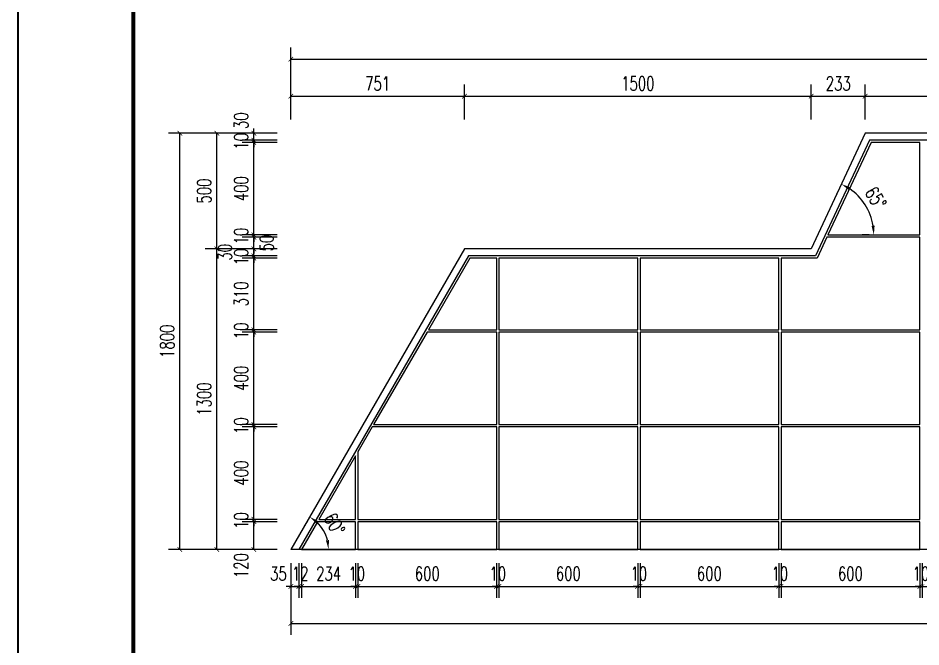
# Model space of a CAD drawing. Header units: millimetres. Extents: x 0 to 16820, y -11520 to 11880.
# Drawn here: x 0 to 3905, y -9062 to -6342 of the extents above; entities that cross this region are included whole.
import ezdxf
from ezdxf.enums import TextEntityAlignment as Align

# ---------------------------------------------------------------- set-up
doc = ezdxf.new("R2010")
doc.units = ezdxf.units.MM
doc.header["$LTSCALE"] = 1000
doc.layers.add('A-ANNO-DIMS', color=3, linetype='Continuous', lineweight=13)
doc.layers.add('A-WALL-HATCH', color=252, linetype='Continuous')
doc.layers.add('图框层', color=7, linetype='Continuous')
doc.styles.add('_TCH_DIM_T3', font='SIMPLEX', dxfattribs={"width": 0.705882, "bigfont": 'GBCBIG'})
doc.styles.add('宋体', font='', dxfattribs={"width": 0.8})
doc.styles.get('宋体').set_extended_font_data('SimSun')
doc.dimstyles.new('_TCH_ARCH&&20', dxfattribs={"dimtxt": 59.5, "dimasz": 20, "dimexe": 50, "dimexo": 60, "dimgap": 25.25, "dimtad": 1, "dimdec": 0, "dimzin": 0, "dimdsep": 46, "dimtxsty": '_TCH_DIM_T3', "dimblk": 'ARCHTICK', "dimcen": 0.09, "dimclrt": 7, "dimazin": 2, "dimtfac": 1, "dimtdec": 0, "dimtix": 1, "dimtmove": 2, "dimatfit": 3, "dimfxl": 20, "dimtolj": 1, "dimtzin": 0, "dimarcsym": 0})
doc.dimstyles.new('_TCH_ARROW&&20', dxfattribs={"dimtxt": 59.5, "dimasz": 40, "dimexe": 50, "dimexo": 60, "dimgap": 25.25, "dimtad": 1, "dimdec": 0, "dimzin": 0, "dimdsep": 46, "dimtxsty": '_TCH_DIM_T3', "dimcen": 0.09, "dimclrt": 7, "dimazin": 2, "dimtfac": 1, "dimtdec": 0, "dimtix": 1, "dimtmove": 2, "dimatfit": 3, "dimfxl": 20, "dimtolj": 1, "dimtzin": 0, "dimarcsym": 0})

# ---------------------------------------------------------------- blocks, each defined once
blk = doc.blocks.new('*U23')
at = {"layer": '图框层', "color": 4, "lineweight": 35}
blk.add_line((0, 0), (0, 420), dxfattribs=at)
at = {"layer": '图框层', "color": 0, "linetype": 'Continuous', "lineweight": 70}
blk.add_line((25, 10), (25, 410), dxfattribs=at)
at = {"layer": '图框层', "style": '宋体', "width": 0.8}
blk.add_attdef('合作设计单位', text='', height=3, dxfattribs=at).set_placement((698, 354), align=Align.MIDDLE_CENTER)
at = {"layer": '图框层', "style": '宋体'}
for tag, p in [('制图人', (695.5, 230.5)), ('设计人', (695.5, 223.5)), ('专业负责人', (695.5, 216.5)), ('设计主持人', (695.5, 209.5)), ('项目经理', (695.5, 202.5)), ('校对', (695.5, 195.5)), ('审核', (695.5, 188.5)), ('审定', (695.5, 181.5)), ('版号1', (671.51, 97.5)), ('版号1日期', (688.51, 97.5)), ('版号1内容', (706.51, 97.5)), ('版号1修改人', (723.51, 97.5)), ('版号2', (671.51, 90.5)), ('版号2日期', (688.51, 90.5)), ('版号2内容', (706.51, 90.5)), ('版号2修改人', (723.51, 90.5)), ('版号3', (671.51, 83.5)), ('版号3日期', (688.51, 83.5)), ('版号3内容', (706.51, 83.5)), ('版号3修改人', (723.51, 83.5)), ('工程名称', (706.5, 73)), ('子项名称', (706.63, 58.97)), ('设计号', (689, 48.5)), ('专业', (724, 48.5)), ('图名', (706.63, 37.9)), ('图号', (706.63, 23.95)), ('阶段', (689, 13.5)), ('日期', (724, 13.5))]:
    blk.add_attdef(tag, text='', height=2.5, dxfattribs=at).set_placement(p, align=Align.MIDDLE_CENTER)
blk = doc.blocks.new('*D77')
at = {"layer": 'A-ANNO-DIMS', "color": 0, "lineweight": -2, "transparency": 16777216}
for p, q in [((1251.6, -8516.1), (1236.6, -8542.1)), ((1323.1, -8640), (1293.1, -8640))]:
    blk.add_line(p, q, dxfattribs=at)
blk.add_arc((1180, -8640), 163.1, 14.0877, 45.9123, dxfattribs=at)
at = {"layer": 'A-ANNO-DIMS', "color": 0, "transparency": 16777216}
for points in [[(1289.5, -8528.2), (1297.5, -8517.5), (1261.6, -8498.8)], [(1344.8, -8599.5), (1331.6, -8601.1), (1343.1, -8640)]]:
    blk.add_solid(points, dxfattribs=at)
at = {"layer": 'Defpoints', "color": 0, "transparency": 16777216}
for p in [(1281.6, -8464.1), (1333.3, -8584.2), (1180, -8640), (1383.1, -8640)]:
    blk.add_point(p, dxfattribs=at)
at = {"layer": 'A-ANNO-DIMS', "color": 7, "transparency": 16777216, "insert": (1368.9, -8531), "char_height": 59.5, "attachment_point": 5, "rotation": 300, "style": '_TCH_DIM_T3'}
blk.add_mtext('\\A1;60°', dxfattribs=at)
blk = doc.blocks.new('*D78')
at = {"layer": 'A-ANNO-DIMS', "color": 0, "lineweight": -2, "transparency": 16777216}
for p, q in [((3552.7, -7078.1), (3540.1, -7105.3)), ((3681.4, -7280), (3651.4, -7280))]:
    blk.add_line(p, q, dxfattribs=at)
blk.add_arc((3458.6, -7280), 242.8, 9.4499, 55.5501, dxfattribs=at)
at = {"layer": 'A-ANNO-DIMS', "color": 0, "transparency": 16777216}
for points in [[(3592.6, -7085.6), (3599.2, -7074), (3561.2, -7060)], [(3704.7, -7239.6), (3691.4, -7240.7), (3701.4, -7280)]]:
    blk.add_solid(points, dxfattribs=at)
at = {"layer": 'Defpoints', "color": 0, "transparency": 16777216}
for p in [(3578.1, -7023.7), (3684.2, -7190.4), (3458.6, -7280), (3741.4, -7280)]:
    blk.add_point(p, dxfattribs=at)
at = {"layer": 'A-ANNO-DIMS', "color": 7, "transparency": 16777216, "insert": (3709.7, -7120), "char_height": 59.5, "attachment_point": 5, "rotation": 302.5, "style": '_TCH_DIM_T3'}
blk.add_mtext('\\A1;65°', dxfattribs=at)
blk = doc.blocks.new('_ArchTick')
at = {"color": 0, "linetype": 'ByBlock', "const_width": 0.15}
blk.add_lwpolyline([(-0.5, -0.5), (0.5, 0.5)], dxfattribs=at)
blk = doc.blocks.new('*D93')
at = {"layer": 'A-ANNO-DIMS', "color": 0, "lineweight": -2, "transparency": 16777216}
for p, q in [((1120, -8520), (970, -8520)), ((1020, -8640), (1020, -8520)), ((1120, -8640), (970, -8640))]:
    blk.add_line(p, q, dxfattribs=at)
at = {"layer": 'Defpoints', "color": 0, "transparency": 16777216}
for p in [(1020, -8520), (1180, -8520), (1180, -8640)]:
    blk.add_point(p, dxfattribs=at)
at = {"layer": 'A-ANNO-DIMS', "color": 0, "lineweight": -2, "transparency": 16777216, "xscale": 20, "yscale": 20, "zscale": 20}
for p, rotation in [((1020, -8520), 90), ((1020, -8640), 270)]:
    blk.add_blockref('_ArchTick', p, dxfattribs=dict(at, rotation=rotation))
at = {"layer": 'A-ANNO-DIMS', "color": 7, "transparency": 16777216, "insert": (965, -8710), "char_height": 59.5, "attachment_point": 5, "rotation": 90, "style": '_TCH_DIM_T3'}
blk.add_mtext('\\A1;120', dxfattribs=at)
blk = doc.blocks.new('*D94')
at = {"layer": 'A-ANNO-DIMS', "color": 0, "lineweight": -2, "transparency": 16777216}
for p, q in [((1120, -8510), (970, -8510)), ((1020, -8510), (1020, -8490)), ((1020, -8520), (1020, -8510)), ((1120, -8520), (970, -8520)), ((1020, -8520), (1020, -8540))]:
    blk.add_line(p, q, dxfattribs=at)
at = {"layer": 'Defpoints', "color": 0, "transparency": 16777216}
for p in [(1020, -8510), (1180, -8510), (1180, -8520)]:
    blk.add_point(p, dxfattribs=at)
at = {"layer": 'A-ANNO-DIMS', "color": 0, "lineweight": -2, "transparency": 16777216, "xscale": 20, "yscale": 20, "zscale": 20}
for p, rotation in [((1020, -8510), 270), ((1020, -8520), 90)]:
    blk.add_blockref('_ArchTick', p, dxfattribs=dict(at, rotation=rotation))
at = {"layer": 'A-ANNO-DIMS', "color": 7, "transparency": 16777216, "insert": (965, -8515), "char_height": 59.5, "attachment_point": 5, "rotation": 90, "style": '_TCH_DIM_T3'}
blk.add_mtext('\\A1;10', dxfattribs=at)
blk = doc.blocks.new('*D95')
at = {"layer": 'A-ANNO-DIMS', "color": 0, "lineweight": -2, "transparency": 16777216}
for p, q in [((1120, -8110), (970, -8110)), ((1020, -8510), (1020, -8110)), ((1120, -8510), (970, -8510))]:
    blk.add_line(p, q, dxfattribs=at)
at = {"layer": 'Defpoints', "color": 0, "transparency": 16777216}
for p in [(1020, -8110), (1180, -8110), (1180, -8510)]:
    blk.add_point(p, dxfattribs=at)
at = {"layer": 'A-ANNO-DIMS', "color": 0, "lineweight": -2, "transparency": 16777216, "xscale": 20, "yscale": 20, "zscale": 20}
for p, rotation in [((1020, -8110), 90), ((1020, -8510), 270)]:
    blk.add_blockref('_ArchTick', p, dxfattribs=dict(at, rotation=rotation))
at = {"layer": 'A-ANNO-DIMS', "color": 7, "transparency": 16777216, "insert": (965, -8310), "char_height": 59.5, "attachment_point": 5, "rotation": 90, "style": '_TCH_DIM_T3'}
blk.add_mtext('\\A1;400', dxfattribs=at)
blk = doc.blocks.new('*D96')
at = {"layer": 'A-ANNO-DIMS', "color": 0, "lineweight": -2, "transparency": 16777216}
for p, q in [((1020, -8100), (1020, -8080)), ((1120, -8100), (970, -8100)), ((1120, -8110), (970, -8110)), ((1020, -8110), (1020, -8100)), ((1020, -8110), (1020, -8130))]:
    blk.add_line(p, q, dxfattribs=at)
at = {"layer": 'Defpoints', "color": 0, "transparency": 16777216}
for p in [(1020, -8100), (1180, -8100), (1180, -8110)]:
    blk.add_point(p, dxfattribs=at)
at = {"layer": 'A-ANNO-DIMS', "color": 0, "lineweight": -2, "transparency": 16777216, "xscale": 20, "yscale": 20, "zscale": 20}
for p, rotation in [((1020, -8100), 270), ((1020, -8110), 90)]:
    blk.add_blockref('_ArchTick', p, dxfattribs=dict(at, rotation=rotation))
at = {"layer": 'A-ANNO-DIMS', "color": 7, "transparency": 16777216, "insert": (965, -8105), "char_height": 59.5, "attachment_point": 5, "rotation": 90, "style": '_TCH_DIM_T3'}
blk.add_mtext('\\A1;10', dxfattribs=at)
blk = doc.blocks.new('*D97')
at = {"layer": 'A-ANNO-DIMS', "color": 0, "lineweight": -2, "transparency": 16777216}
for p, q in [((1120, -7700), (970, -7700)), ((1020, -8100), (1020, -7700)), ((1120, -8100), (970, -8100))]:
    blk.add_line(p, q, dxfattribs=at)
at = {"layer": 'Defpoints', "color": 0, "transparency": 16777216}
for p in [(1020, -7700), (1180, -7700), (1180, -8100)]:
    blk.add_point(p, dxfattribs=at)
at = {"layer": 'A-ANNO-DIMS', "color": 0, "lineweight": -2, "transparency": 16777216, "xscale": 20, "yscale": 20, "zscale": 20}
for p, rotation in [((1020, -7700), 90), ((1020, -8100), 270)]:
    blk.add_blockref('_ArchTick', p, dxfattribs=dict(at, rotation=rotation))
at = {"layer": 'A-ANNO-DIMS', "color": 7, "transparency": 16777216, "insert": (965, -7900), "char_height": 59.5, "attachment_point": 5, "rotation": 90, "style": '_TCH_DIM_T3'}
blk.add_mtext('\\A1;400', dxfattribs=at)
blk = doc.blocks.new('*D98')
at = {"layer": 'A-ANNO-DIMS', "color": 0, "lineweight": -2, "transparency": 16777216}
for p, q in [((1120, -7690), (970, -7690)), ((1020, -7690), (1020, -7670)), ((1020, -7700), (1020, -7690)), ((1120, -7700), (970, -7700)), ((1020, -7700), (1020, -7720))]:
    blk.add_line(p, q, dxfattribs=at)
at = {"layer": 'Defpoints', "color": 0, "transparency": 16777216}
for p in [(1020, -7690), (1180, -7690), (1180, -7700)]:
    blk.add_point(p, dxfattribs=at)
at = {"layer": 'A-ANNO-DIMS', "color": 0, "lineweight": -2, "transparency": 16777216, "xscale": 20, "yscale": 20, "zscale": 20}
for p, rotation in [((1020, -7690), 270), ((1020, -7700), 90)]:
    blk.add_blockref('_ArchTick', p, dxfattribs=dict(at, rotation=rotation))
at = {"layer": 'A-ANNO-DIMS', "color": 7, "transparency": 16777216, "insert": (965, -7695), "char_height": 59.5, "attachment_point": 5, "rotation": 90, "style": '_TCH_DIM_T3'}
blk.add_mtext('\\A1;10', dxfattribs=at)
blk = doc.blocks.new('*D99')
at = {"layer": 'A-ANNO-DIMS', "color": 0, "lineweight": -2, "transparency": 16777216}
for p, q in [((1120, -7380), (970, -7380)), ((1020, -7690), (1020, -7380)), ((1120, -7690), (970, -7690))]:
    blk.add_line(p, q, dxfattribs=at)
at = {"layer": 'Defpoints', "color": 0, "transparency": 16777216}
for p in [(1020, -7380), (1180, -7380), (1180, -7690)]:
    blk.add_point(p, dxfattribs=at)
at = {"layer": 'A-ANNO-DIMS', "color": 0, "lineweight": -2, "transparency": 16777216, "xscale": 20, "yscale": 20, "zscale": 20}
for p, rotation in [((1020, -7380), 90), ((1020, -7690), 270)]:
    blk.add_blockref('_ArchTick', p, dxfattribs=dict(at, rotation=rotation))
at = {"layer": 'A-ANNO-DIMS', "color": 7, "transparency": 16777216, "insert": (965, -7535), "char_height": 59.5, "attachment_point": 5, "rotation": 90, "style": '_TCH_DIM_T3'}
blk.add_mtext('\\A1;310', dxfattribs=at)
blk = doc.blocks.new('*D100')
at = {"layer": 'A-ANNO-DIMS', "color": 0, "lineweight": -2, "transparency": 16777216}
for p, q in [((1120, -7370), (970, -7370)), ((1120, -7380), (970, -7380)), ((1020, -7370), (1020, -7350)), ((1020, -7380), (1020, -7370)), ((1020, -7380), (1020, -7400))]:
    blk.add_line(p, q, dxfattribs=at)
at = {"layer": 'Defpoints', "color": 0, "transparency": 16777216}
for p in [(1020, -7370), (1180, -7370), (1180, -7380)]:
    blk.add_point(p, dxfattribs=at)
at = {"layer": 'A-ANNO-DIMS', "color": 0, "lineweight": -2, "transparency": 16777216, "xscale": 20, "yscale": 20, "zscale": 20}
for p, rotation in [((1020, -7370), 270), ((1020, -7380), 90)]:
    blk.add_blockref('_ArchTick', p, dxfattribs=dict(at, rotation=rotation))
at = {"layer": 'A-ANNO-DIMS', "color": 7, "transparency": 16777216, "insert": (965, -7375), "char_height": 59.5, "attachment_point": 5, "rotation": 90, "style": '_TCH_DIM_T3'}
blk.add_mtext('\\A1;10', dxfattribs=at)
blk = doc.blocks.new('*D101')
at = {"layer": 'A-ANNO-DIMS', "color": 0, "lineweight": -2, "transparency": 16777216}
for p, q in [((1120, -7340), (970, -7340)), ((1020, -7340), (1020, -7320)), ((1020, -7370), (1020, -7340)), ((1120, -7370), (970, -7370)), ((1020, -7370), (1020, -7390))]:
    blk.add_line(p, q, dxfattribs=at)
at = {"layer": 'Defpoints', "color": 0, "transparency": 16777216}
for p in [(1020, -7340), (1180, -7340), (1180, -7370)]:
    blk.add_point(p, dxfattribs=at)
at = {"layer": 'A-ANNO-DIMS', "color": 0, "lineweight": -2, "transparency": 16777216, "xscale": 20, "yscale": 20, "zscale": 20}
for p, rotation in [((1020, -7340), 270), ((1020, -7370), 90)]:
    blk.add_blockref('_ArchTick', p, dxfattribs=dict(at, rotation=rotation))
at = {"layer": 'A-ANNO-DIMS', "color": 7, "transparency": 16777216, "insert": (895, -7355), "char_height": 59.5, "attachment_point": 5, "rotation": 90, "style": '_TCH_DIM_T3'}
blk.add_mtext('\\A1;30', dxfattribs=at)
blk = doc.blocks.new('*D102')
at = {"layer": 'A-ANNO-DIMS', "color": 0, "lineweight": -2, "transparency": 16777216}
for p, q in [((1120, -7290), (970, -7290)), ((1020, -7290), (1020, -7270)), ((1020, -7340), (1020, -7290)), ((1120, -7340), (970, -7340)), ((1020, -7340), (1020, -7360))]:
    blk.add_line(p, q, dxfattribs=at)
at = {"layer": 'Defpoints', "color": 0, "transparency": 16777216}
for p in [(1020, -7290), (1180, -7290), (1180, -7340)]:
    blk.add_point(p, dxfattribs=at)
at = {"layer": 'A-ANNO-DIMS', "color": 0, "lineweight": -2, "transparency": 16777216, "xscale": 20, "yscale": 20, "zscale": 20}
for p, rotation in [((1020, -7290), 270), ((1020, -7340), 90)]:
    blk.add_blockref('_ArchTick', p, dxfattribs=dict(at, rotation=rotation))
at = {"layer": 'A-ANNO-DIMS', "color": 7, "transparency": 16777216, "insert": (1075, -7315), "char_height": 59.5, "attachment_point": 5, "rotation": 90, "style": '_TCH_DIM_T3'}
blk.add_mtext('\\A1;50', dxfattribs=at)
blk = doc.blocks.new('*D103')
at = {"layer": 'A-ANNO-DIMS', "color": 0, "lineweight": -2, "transparency": 16777216}
for p, q in [((1020, -7280), (1020, -7260)), ((1120, -7280), (970, -7280)), ((1120, -7290), (970, -7290)), ((1020, -7290), (1020, -7280)), ((1020, -7290), (1020, -7310))]:
    blk.add_line(p, q, dxfattribs=at)
at = {"layer": 'Defpoints', "color": 0, "transparency": 16777216}
for p in [(1020, -7280), (1180, -7280), (1180, -7290)]:
    blk.add_point(p, dxfattribs=at)
at = {"layer": 'A-ANNO-DIMS', "color": 0, "lineweight": -2, "transparency": 16777216, "xscale": 20, "yscale": 20, "zscale": 20}
for p, rotation in [((1020, -7280), 270), ((1020, -7290), 90)]:
    blk.add_blockref('_ArchTick', p, dxfattribs=dict(at, rotation=rotation))
at = {"layer": 'A-ANNO-DIMS', "color": 7, "transparency": 16777216, "insert": (965, -7285), "char_height": 59.5, "attachment_point": 5, "rotation": 90, "style": '_TCH_DIM_T3'}
blk.add_mtext('\\A1;10', dxfattribs=at)
blk = doc.blocks.new('*D104')
at = {"layer": 'A-ANNO-DIMS', "color": 0, "lineweight": -2, "transparency": 16777216}
for p, q in [((1120, -6880), (970, -6880)), ((1020, -7280), (1020, -6880)), ((1120, -7280), (970, -7280))]:
    blk.add_line(p, q, dxfattribs=at)
at = {"layer": 'Defpoints', "color": 0, "transparency": 16777216}
for p in [(1020, -6880), (1180, -6880), (1180, -7280)]:
    blk.add_point(p, dxfattribs=at)
at = {"layer": 'A-ANNO-DIMS', "color": 0, "lineweight": -2, "transparency": 16777216, "xscale": 20, "yscale": 20, "zscale": 20}
for p, rotation in [((1020, -6880), 90), ((1020, -7280), 270)]:
    blk.add_blockref('_ArchTick', p, dxfattribs=dict(at, rotation=rotation))
at = {"layer": 'A-ANNO-DIMS', "color": 7, "transparency": 16777216, "insert": (965, -7080), "char_height": 59.5, "attachment_point": 5, "rotation": 90, "style": '_TCH_DIM_T3'}
blk.add_mtext('\\A1;400', dxfattribs=at)
blk = doc.blocks.new('*D105')
at = {"layer": 'A-ANNO-DIMS', "color": 0, "lineweight": -2, "transparency": 16777216}
for p, q in [((1120, -6870), (970, -6870)), ((1020, -6870), (1020, -6850)), ((1020, -6880), (1020, -6870)), ((1120, -6880), (970, -6880)), ((1020, -6880), (1020, -6900))]:
    blk.add_line(p, q, dxfattribs=at)
at = {"layer": 'Defpoints', "color": 0, "transparency": 16777216}
for p in [(1020, -6870), (1180, -6870), (1180, -6880)]:
    blk.add_point(p, dxfattribs=at)
at = {"layer": 'A-ANNO-DIMS', "color": 0, "lineweight": -2, "transparency": 16777216, "xscale": 20, "yscale": 20, "zscale": 20}
for p, rotation in [((1020, -6870), 270), ((1020, -6880), 90)]:
    blk.add_blockref('_ArchTick', p, dxfattribs=dict(at, rotation=rotation))
at = {"layer": 'A-ANNO-DIMS', "color": 7, "transparency": 16777216, "insert": (965, -6875), "char_height": 59.5, "attachment_point": 5, "rotation": 90, "style": '_TCH_DIM_T3'}
blk.add_mtext('\\A1;10', dxfattribs=at)
blk = doc.blocks.new('*D106')
at = {"layer": 'A-ANNO-DIMS', "color": 0, "lineweight": -2, "transparency": 16777216}
for p, q in [((1020, -6840), (1020, -6820)), ((1120, -6840), (970, -6840)), ((1120, -6870), (970, -6870)), ((1020, -6870), (1020, -6840)), ((1020, -6870), (1020, -6890))]:
    blk.add_line(p, q, dxfattribs=at)
at = {"layer": 'Defpoints', "color": 0, "transparency": 16777216}
for p in [(1020, -6840), (1180, -6840), (1180, -6870)]:
    blk.add_point(p, dxfattribs=at)
at = {"layer": 'A-ANNO-DIMS', "color": 0, "lineweight": -2, "transparency": 16777216, "xscale": 20, "yscale": 20, "zscale": 20}
for p, rotation in [((1020, -6840), 270), ((1020, -6870), 90)]:
    blk.add_blockref('_ArchTick', p, dxfattribs=dict(at, rotation=rotation))
at = {"layer": 'A-ANNO-DIMS', "color": 7, "transparency": 16777216, "insert": (965, -6786), "char_height": 59.5, "attachment_point": 5, "rotation": 90, "style": '_TCH_DIM_T3'}
blk.add_mtext('\\A1;30', dxfattribs=at)
blk = doc.blocks.new('*D141')
at = {"layer": 'A-ANNO-DIMS', "color": 0, "lineweight": -2, "transparency": 16777216}
for p, q in [((1180, -6780), (1180, -6470)), ((9680, -6780), (9680, -6470)), ((1180, -6520), (9680, -6520))]:
    blk.add_line(p, q, dxfattribs=at)
at = {"layer": 'Defpoints', "color": 0, "transparency": 16777216}
for p in [(9680, -6520), (1180, -6840), (9680, -6840)]:
    blk.add_point(p, dxfattribs=at)
at = {"layer": 'A-ANNO-DIMS', "color": 0, "lineweight": -2, "transparency": 16777216, "xscale": 20, "yscale": 20, "zscale": 20, "rotation": 180}
blk.add_blockref('_ArchTick', (1180, -6520), dxfattribs=at)
at = {"layer": 'A-ANNO-DIMS', "color": 0, "lineweight": -2, "transparency": 16777216, "xscale": 20, "yscale": 20, "zscale": 20}
blk.add_blockref('_ArchTick', (9680, -6520), dxfattribs=at)
at = {"layer": 'A-ANNO-DIMS', "color": 7, "transparency": 16777216, "insert": (5430, -6465), "char_height": 59.5, "attachment_point": 5, "style": '_TCH_DIM_T3'}
blk.add_mtext('\\A1;8500', dxfattribs=at)
blk = doc.blocks.new('*D145')
at = {"layer": 'A-ANNO-DIMS', "color": 0, "lineweight": -2, "transparency": 16777216}
for p, q in [((3663.7, -6780), (3663.7, -6630)), ((7569.7, -6780), (7569.7, -6630)), ((3663.7, -6680), (7569.7, -6680))]:
    blk.add_line(p, q, dxfattribs=at)
at = {"layer": 'Defpoints', "color": 0, "transparency": 16777216}
for p in [(7569.7, -6680), (3663.7, -6840), (7569.7, -6840)]:
    blk.add_point(p, dxfattribs=at)
at = {"layer": 'A-ANNO-DIMS', "color": 0, "lineweight": -2, "transparency": 16777216, "xscale": 20, "yscale": 20, "zscale": 20, "rotation": 180}
blk.add_blockref('_ArchTick', (3663.7, -6680), dxfattribs=at)
at = {"layer": 'A-ANNO-DIMS', "color": 0, "lineweight": -2, "transparency": 16777216, "xscale": 20, "yscale": 20, "zscale": 20}
blk.add_blockref('_ArchTick', (7569.7, -6680), dxfattribs=at)
at = {"layer": 'A-ANNO-DIMS', "color": 7, "transparency": 16777216, "insert": (5616.7, -6625), "char_height": 59.5, "attachment_point": 5, "style": '_TCH_DIM_T3'}
blk.add_mtext('\\A1;3906', dxfattribs=at)
blk = doc.blocks.new('*D146')
at = {"layer": 'A-ANNO-DIMS', "color": 0, "lineweight": -2, "transparency": 16777216}
for p, q in [((3430.6, -6780), (3430.6, -6630)), ((3663.7, -6780), (3663.7, -6630)), ((3430.6, -6680), (3663.7, -6680))]:
    blk.add_line(p, q, dxfattribs=at)
at = {"layer": 'Defpoints', "color": 0, "transparency": 16777216}
for p in [(3663.7, -6680), (3430.6, -6840), (3663.7, -6840)]:
    blk.add_point(p, dxfattribs=at)
at = {"layer": 'A-ANNO-DIMS', "color": 0, "lineweight": -2, "transparency": 16777216, "xscale": 20, "yscale": 20, "zscale": 20, "rotation": 180}
blk.add_blockref('_ArchTick', (3430.6, -6680), dxfattribs=at)
at = {"layer": 'A-ANNO-DIMS', "color": 0, "lineweight": -2, "transparency": 16777216, "xscale": 20, "yscale": 20, "zscale": 20}
blk.add_blockref('_ArchTick', (3663.7, -6680), dxfattribs=at)
at = {"layer": 'A-ANNO-DIMS', "color": 7, "transparency": 16777216, "insert": (3547.2, -6625), "char_height": 59.5, "attachment_point": 5, "style": '_TCH_DIM_T3'}
blk.add_mtext('\\A1;233', dxfattribs=at)
blk = doc.blocks.new('*D147')
at = {"layer": 'A-ANNO-DIMS', "color": 0, "lineweight": -2, "transparency": 16777216}
for p, q in [((1930.6, -6780), (1930.6, -6630)), ((3430.6, -6780), (3430.6, -6630)), ((1930.6, -6680), (3430.6, -6680))]:
    blk.add_line(p, q, dxfattribs=at)
at = {"layer": 'Defpoints', "color": 0, "transparency": 16777216}
for p in [(3430.6, -6680), (1930.6, -6840), (3430.6, -6840)]:
    blk.add_point(p, dxfattribs=at)
at = {"layer": 'A-ANNO-DIMS', "color": 0, "lineweight": -2, "transparency": 16777216, "xscale": 20, "yscale": 20, "zscale": 20, "rotation": 180}
blk.add_blockref('_ArchTick', (1930.6, -6680), dxfattribs=at)
at = {"layer": 'A-ANNO-DIMS', "color": 0, "lineweight": -2, "transparency": 16777216, "xscale": 20, "yscale": 20, "zscale": 20}
blk.add_blockref('_ArchTick', (3430.6, -6680), dxfattribs=at)
at = {"layer": 'A-ANNO-DIMS', "color": 7, "transparency": 16777216, "insert": (2680.6, -6625), "char_height": 59.5, "attachment_point": 5, "style": '_TCH_DIM_T3'}
blk.add_mtext('\\A1;1500', dxfattribs=at)
blk = doc.blocks.new('*D148')
at = {"layer": 'A-ANNO-DIMS', "color": 0, "lineweight": -2, "transparency": 16777216}
for p, q in [((1180, -6780), (1180, -6630)), ((1930.6, -6780), (1930.6, -6630)), ((1180, -6680), (1930.6, -6680))]:
    blk.add_line(p, q, dxfattribs=at)
at = {"layer": 'Defpoints', "color": 0, "transparency": 16777216}
for p in [(1930.6, -6680), (1180, -6840), (1930.6, -6840)]:
    blk.add_point(p, dxfattribs=at)
at = {"layer": 'A-ANNO-DIMS', "color": 0, "lineweight": -2, "transparency": 16777216, "xscale": 20, "yscale": 20, "zscale": 20, "rotation": 180}
blk.add_blockref('_ArchTick', (1180, -6680), dxfattribs=at)
at = {"layer": 'A-ANNO-DIMS', "color": 0, "lineweight": -2, "transparency": 16777216, "xscale": 20, "yscale": 20, "zscale": 20}
blk.add_blockref('_ArchTick', (1930.6, -6680), dxfattribs=at)
at = {"layer": 'A-ANNO-DIMS', "color": 7, "transparency": 16777216, "insert": (1555.3, -6625), "char_height": 59.5, "attachment_point": 5, "style": '_TCH_DIM_T3'}
blk.add_mtext('\\A1;751', dxfattribs=at)
blk = doc.blocks.new('*D169')
at = {"layer": 'A-ANNO-DIMS', "color": 0, "lineweight": -2, "transparency": 16777216}
for p, q in [((3910, -8700), (3910, -8850)), ((4510, -8700), (4510, -8850)), ((3910, -8800), (4510, -8800))]:
    blk.add_line(p, q, dxfattribs=at)
at = {"layer": 'Defpoints', "color": 0, "transparency": 16777216}
for p in [(3910, -8640), (4510, -8640), (4510, -8800)]:
    blk.add_point(p, dxfattribs=at)
at = {"layer": 'A-ANNO-DIMS', "color": 0, "lineweight": -2, "transparency": 16777216, "xscale": 20, "yscale": 20, "zscale": 20, "rotation": 180}
blk.add_blockref('_ArchTick', (3910, -8800), dxfattribs=at)
at = {"layer": 'A-ANNO-DIMS', "color": 0, "lineweight": -2, "transparency": 16777216, "xscale": 20, "yscale": 20, "zscale": 20}
blk.add_blockref('_ArchTick', (4510, -8800), dxfattribs=at)
at = {"layer": 'A-ANNO-DIMS', "color": 7, "transparency": 16777216, "insert": (4210, -8745), "char_height": 59.5, "attachment_point": 5, "style": '_TCH_DIM_T3'}
blk.add_mtext('\\A1;600', dxfattribs=at)
blk = doc.blocks.new('*D170')
at = {"layer": 'A-ANNO-DIMS', "color": 0, "lineweight": -2, "transparency": 16777216}
for p, q in [((3900, -8700), (3900, -8850)), ((3910, -8700), (3910, -8850)), ((3900, -8800), (3880, -8800)), ((3900, -8800), (3910, -8800)), ((3910, -8800), (3930, -8800))]:
    blk.add_line(p, q, dxfattribs=at)
at = {"layer": 'Defpoints', "color": 0, "transparency": 16777216}
for p in [(3900, -8640), (3910, -8640), (3910, -8800)]:
    blk.add_point(p, dxfattribs=at)
at = {"layer": 'A-ANNO-DIMS', "color": 0, "lineweight": -2, "transparency": 16777216, "xscale": 20, "yscale": 20, "zscale": 20}
blk.add_blockref('_ArchTick', (3900, -8800), dxfattribs=at)
at = {"layer": 'A-ANNO-DIMS', "color": 0, "lineweight": -2, "transparency": 16777216, "xscale": 20, "yscale": 20, "zscale": 20, "rotation": 180}
blk.add_blockref('_ArchTick', (3910, -8800), dxfattribs=at)
at = {"layer": 'A-ANNO-DIMS', "color": 7, "transparency": 16777216, "insert": (3905, -8745), "char_height": 59.5, "attachment_point": 5, "style": '_TCH_DIM_T3'}
blk.add_mtext('\\A1;10', dxfattribs=at)
blk = doc.blocks.new('*D171')
at = {"layer": 'A-ANNO-DIMS', "color": 0, "lineweight": -2, "transparency": 16777216}
for p, q in [((3300, -8700), (3300, -8850)), ((3900, -8700), (3900, -8850)), ((3300, -8800), (3900, -8800))]:
    blk.add_line(p, q, dxfattribs=at)
at = {"layer": 'Defpoints', "color": 0, "transparency": 16777216}
for p in [(3300, -8640), (3900, -8640), (3900, -8800)]:
    blk.add_point(p, dxfattribs=at)
at = {"layer": 'A-ANNO-DIMS', "color": 0, "lineweight": -2, "transparency": 16777216, "xscale": 20, "yscale": 20, "zscale": 20, "rotation": 180}
blk.add_blockref('_ArchTick', (3300, -8800), dxfattribs=at)
at = {"layer": 'A-ANNO-DIMS', "color": 0, "lineweight": -2, "transparency": 16777216, "xscale": 20, "yscale": 20, "zscale": 20}
blk.add_blockref('_ArchTick', (3900, -8800), dxfattribs=at)
at = {"layer": 'A-ANNO-DIMS', "color": 7, "transparency": 16777216, "insert": (3600, -8745), "char_height": 59.5, "attachment_point": 5, "style": '_TCH_DIM_T3'}
blk.add_mtext('\\A1;600', dxfattribs=at)
blk = doc.blocks.new('*D172')
at = {"layer": 'A-ANNO-DIMS', "color": 0, "lineweight": -2, "transparency": 16777216}
for p, q in [((3290, -8700), (3290, -8850)), ((3300, -8700), (3300, -8850)), ((3290, -8800), (3270, -8800)), ((3290, -8800), (3300, -8800)), ((3300, -8800), (3320, -8800))]:
    blk.add_line(p, q, dxfattribs=at)
at = {"layer": 'Defpoints', "color": 0, "transparency": 16777216}
for p in [(3290, -8640), (3300, -8640), (3300, -8800)]:
    blk.add_point(p, dxfattribs=at)
at = {"layer": 'A-ANNO-DIMS', "color": 0, "lineweight": -2, "transparency": 16777216, "xscale": 20, "yscale": 20, "zscale": 20}
blk.add_blockref('_ArchTick', (3290, -8800), dxfattribs=at)
at = {"layer": 'A-ANNO-DIMS', "color": 0, "lineweight": -2, "transparency": 16777216, "xscale": 20, "yscale": 20, "zscale": 20, "rotation": 180}
blk.add_blockref('_ArchTick', (3300, -8800), dxfattribs=at)
at = {"layer": 'A-ANNO-DIMS', "color": 7, "transparency": 16777216, "insert": (3295, -8745), "char_height": 59.5, "attachment_point": 5, "style": '_TCH_DIM_T3'}
blk.add_mtext('\\A1;10', dxfattribs=at)
blk = doc.blocks.new('*D173')
at = {"layer": 'A-ANNO-DIMS', "color": 0, "lineweight": -2, "transparency": 16777216}
for p, q in [((2690, -8700), (2690, -8850)), ((3290, -8700), (3290, -8850)), ((2690, -8800), (3290, -8800))]:
    blk.add_line(p, q, dxfattribs=at)
at = {"layer": 'Defpoints', "color": 0, "transparency": 16777216}
for p in [(2690, -8640), (3290, -8640), (3290, -8800)]:
    blk.add_point(p, dxfattribs=at)
at = {"layer": 'A-ANNO-DIMS', "color": 0, "lineweight": -2, "transparency": 16777216, "xscale": 20, "yscale": 20, "zscale": 20, "rotation": 180}
blk.add_blockref('_ArchTick', (2690, -8800), dxfattribs=at)
at = {"layer": 'A-ANNO-DIMS', "color": 0, "lineweight": -2, "transparency": 16777216, "xscale": 20, "yscale": 20, "zscale": 20}
blk.add_blockref('_ArchTick', (3290, -8800), dxfattribs=at)
at = {"layer": 'A-ANNO-DIMS', "color": 7, "transparency": 16777216, "insert": (2990, -8745), "char_height": 59.5, "attachment_point": 5, "style": '_TCH_DIM_T3'}
blk.add_mtext('\\A1;600', dxfattribs=at)
blk = doc.blocks.new('*D174')
at = {"layer": 'A-ANNO-DIMS', "color": 0, "lineweight": -2, "transparency": 16777216}
for p, q in [((2680, -8700), (2680, -8850)), ((2690, -8700), (2690, -8850)), ((2680, -8800), (2660, -8800)), ((2680, -8800), (2690, -8800)), ((2690, -8800), (2710, -8800))]:
    blk.add_line(p, q, dxfattribs=at)
at = {"layer": 'Defpoints', "color": 0, "transparency": 16777216}
for p in [(2680, -8640), (2690, -8640), (2690, -8800)]:
    blk.add_point(p, dxfattribs=at)
at = {"layer": 'A-ANNO-DIMS', "color": 0, "lineweight": -2, "transparency": 16777216, "xscale": 20, "yscale": 20, "zscale": 20}
blk.add_blockref('_ArchTick', (2680, -8800), dxfattribs=at)
at = {"layer": 'A-ANNO-DIMS', "color": 0, "lineweight": -2, "transparency": 16777216, "xscale": 20, "yscale": 20, "zscale": 20, "rotation": 180}
blk.add_blockref('_ArchTick', (2690, -8800), dxfattribs=at)
at = {"layer": 'A-ANNO-DIMS', "color": 7, "transparency": 16777216, "insert": (2685, -8745), "char_height": 59.5, "attachment_point": 5, "style": '_TCH_DIM_T3'}
blk.add_mtext('\\A1;10', dxfattribs=at)
blk = doc.blocks.new('*D175')
at = {"layer": 'A-ANNO-DIMS', "color": 0, "lineweight": -2, "transparency": 16777216}
for p, q in [((2080, -8700), (2080, -8850)), ((2680, -8700), (2680, -8850)), ((2080, -8800), (2680, -8800))]:
    blk.add_line(p, q, dxfattribs=at)
at = {"layer": 'Defpoints', "color": 0, "transparency": 16777216}
for p in [(2080, -8640), (2680, -8640), (2680, -8800)]:
    blk.add_point(p, dxfattribs=at)
at = {"layer": 'A-ANNO-DIMS', "color": 0, "lineweight": -2, "transparency": 16777216, "xscale": 20, "yscale": 20, "zscale": 20, "rotation": 180}
blk.add_blockref('_ArchTick', (2080, -8800), dxfattribs=at)
at = {"layer": 'A-ANNO-DIMS', "color": 0, "lineweight": -2, "transparency": 16777216, "xscale": 20, "yscale": 20, "zscale": 20}
blk.add_blockref('_ArchTick', (2680, -8800), dxfattribs=at)
at = {"layer": 'A-ANNO-DIMS', "color": 7, "transparency": 16777216, "insert": (2380, -8745), "char_height": 59.5, "attachment_point": 5, "style": '_TCH_DIM_T3'}
blk.add_mtext('\\A1;600', dxfattribs=at)
blk = doc.blocks.new('*D176')
at = {"layer": 'A-ANNO-DIMS', "color": 0, "lineweight": -2, "transparency": 16777216}
for p, q in [((2070, -8700), (2070, -8850)), ((2080, -8700), (2080, -8850)), ((2070, -8800), (2050, -8800)), ((2070, -8800), (2080, -8800)), ((2080, -8800), (2100, -8800))]:
    blk.add_line(p, q, dxfattribs=at)
at = {"layer": 'Defpoints', "color": 0, "transparency": 16777216}
for p in [(2070, -8640), (2080, -8640), (2080, -8800)]:
    blk.add_point(p, dxfattribs=at)
at = {"layer": 'A-ANNO-DIMS', "color": 0, "lineweight": -2, "transparency": 16777216, "xscale": 20, "yscale": 20, "zscale": 20}
blk.add_blockref('_ArchTick', (2070, -8800), dxfattribs=at)
at = {"layer": 'A-ANNO-DIMS', "color": 0, "lineweight": -2, "transparency": 16777216, "xscale": 20, "yscale": 20, "zscale": 20, "rotation": 180}
blk.add_blockref('_ArchTick', (2080, -8800), dxfattribs=at)
at = {"layer": 'A-ANNO-DIMS', "color": 7, "transparency": 16777216, "insert": (2075, -8745), "char_height": 59.5, "attachment_point": 5, "style": '_TCH_DIM_T3'}
blk.add_mtext('\\A1;10', dxfattribs=at)
blk = doc.blocks.new('*D177')
at = {"layer": 'A-ANNO-DIMS', "color": 0, "lineweight": -2, "transparency": 16777216}
for p, q in [((1470, -8700), (1470, -8850)), ((2070, -8700), (2070, -8850)), ((1470, -8800), (2070, -8800))]:
    blk.add_line(p, q, dxfattribs=at)
at = {"layer": 'Defpoints', "color": 0, "transparency": 16777216}
for p in [(1470, -8640), (2070, -8640), (2070, -8800)]:
    blk.add_point(p, dxfattribs=at)
at = {"layer": 'A-ANNO-DIMS', "color": 0, "lineweight": -2, "transparency": 16777216, "xscale": 20, "yscale": 20, "zscale": 20, "rotation": 180}
blk.add_blockref('_ArchTick', (1470, -8800), dxfattribs=at)
at = {"layer": 'A-ANNO-DIMS', "color": 0, "lineweight": -2, "transparency": 16777216, "xscale": 20, "yscale": 20, "zscale": 20}
blk.add_blockref('_ArchTick', (2070, -8800), dxfattribs=at)
at = {"layer": 'A-ANNO-DIMS', "color": 7, "transparency": 16777216, "insert": (1770, -8745), "char_height": 59.5, "attachment_point": 5, "style": '_TCH_DIM_T3'}
blk.add_mtext('\\A1;600', dxfattribs=at)
blk = doc.blocks.new('*D178')
at = {"layer": 'A-ANNO-DIMS', "color": 0, "lineweight": -2, "transparency": 16777216}
for p, q in [((1460, -8700), (1460, -8850)), ((1470, -8700), (1470, -8850)), ((1460, -8800), (1440, -8800)), ((1460, -8800), (1470, -8800)), ((1470, -8800), (1490, -8800))]:
    blk.add_line(p, q, dxfattribs=at)
at = {"layer": 'Defpoints', "color": 0, "transparency": 16777216}
for p in [(1460, -8640), (1470, -8640), (1470, -8800)]:
    blk.add_point(p, dxfattribs=at)
at = {"layer": 'A-ANNO-DIMS', "color": 0, "lineweight": -2, "transparency": 16777216, "xscale": 20, "yscale": 20, "zscale": 20}
blk.add_blockref('_ArchTick', (1460, -8800), dxfattribs=at)
at = {"layer": 'A-ANNO-DIMS', "color": 0, "lineweight": -2, "transparency": 16777216, "xscale": 20, "yscale": 20, "zscale": 20, "rotation": 180}
blk.add_blockref('_ArchTick', (1470, -8800), dxfattribs=at)
at = {"layer": 'A-ANNO-DIMS', "color": 7, "transparency": 16777216, "insert": (1465, -8745), "char_height": 59.5, "attachment_point": 5, "style": '_TCH_DIM_T3'}
blk.add_mtext('\\A1;10', dxfattribs=at)
blk = doc.blocks.new('*D179')
at = {"layer": 'A-ANNO-DIMS', "color": 0, "lineweight": -2, "transparency": 16777216}
for p, q in [((1226.2, -8700), (1226.2, -8850)), ((1460, -8700), (1460, -8850)), ((1226.2, -8800), (1460, -8800))]:
    blk.add_line(p, q, dxfattribs=at)
at = {"layer": 'Defpoints', "color": 0, "transparency": 16777216}
for p in [(1226.2, -8640), (1460, -8640), (1460, -8800)]:
    blk.add_point(p, dxfattribs=at)
at = {"layer": 'A-ANNO-DIMS', "color": 0, "lineweight": -2, "transparency": 16777216, "xscale": 20, "yscale": 20, "zscale": 20, "rotation": 180}
blk.add_blockref('_ArchTick', (1226.2, -8800), dxfattribs=at)
at = {"layer": 'A-ANNO-DIMS', "color": 0, "lineweight": -2, "transparency": 16777216, "xscale": 20, "yscale": 20, "zscale": 20}
blk.add_blockref('_ArchTick', (1460, -8800), dxfattribs=at)
at = {"layer": 'A-ANNO-DIMS', "color": 7, "transparency": 16777216, "insert": (1343.1, -8745), "char_height": 59.5, "attachment_point": 5, "style": '_TCH_DIM_T3'}
blk.add_mtext('\\A1;234', dxfattribs=at)
blk = doc.blocks.new('*D180')
at = {"layer": 'A-ANNO-DIMS', "color": 0, "lineweight": -2, "transparency": 16777216}
for p, q in [((1214.7, -8700), (1214.7, -8850)), ((1226.2, -8700), (1226.2, -8850)), ((1214.7, -8800), (1194.7, -8800)), ((1214.7, -8800), (1226.2, -8800)), ((1226.2, -8800), (1246.2, -8800))]:
    blk.add_line(p, q, dxfattribs=at)
at = {"layer": 'Defpoints', "color": 0, "transparency": 16777216}
for p in [(1214.7, -8640), (1226.2, -8640), (1226.2, -8800)]:
    blk.add_point(p, dxfattribs=at)
at = {"layer": 'A-ANNO-DIMS', "color": 0, "lineweight": -2, "transparency": 16777216, "xscale": 20, "yscale": 20, "zscale": 20}
blk.add_blockref('_ArchTick', (1214.7, -8800), dxfattribs=at)
at = {"layer": 'A-ANNO-DIMS', "color": 0, "lineweight": -2, "transparency": 16777216, "xscale": 20, "yscale": 20, "zscale": 20, "rotation": 180}
blk.add_blockref('_ArchTick', (1226.2, -8800), dxfattribs=at)
at = {"layer": 'A-ANNO-DIMS', "color": 7, "transparency": 16777216, "insert": (1220.5, -8745), "char_height": 59.5, "attachment_point": 5, "style": '_TCH_DIM_T3'}
blk.add_mtext('\\A1;12', dxfattribs=at)
blk = doc.blocks.new('*D181')
at = {"layer": 'A-ANNO-DIMS', "color": 0, "lineweight": -2, "transparency": 16777216}
for p, q in [((1180, -8700), (1180, -8850)), ((1214.7, -8700), (1214.7, -8850)), ((1180, -8800), (1160, -8800)), ((1180, -8800), (1214.7, -8800)), ((1214.7, -8800), (1234.7, -8800))]:
    blk.add_line(p, q, dxfattribs=at)
at = {"layer": 'Defpoints', "color": 0, "transparency": 16777216}
for p in [(1180, -8640), (1214.7, -8640), (1214.7, -8800)]:
    blk.add_point(p, dxfattribs=at)
at = {"layer": 'A-ANNO-DIMS', "color": 0, "lineweight": -2, "transparency": 16777216, "xscale": 20, "yscale": 20, "zscale": 20}
blk.add_blockref('_ArchTick', (1180, -8800), dxfattribs=at)
at = {"layer": 'A-ANNO-DIMS', "color": 0, "lineweight": -2, "transparency": 16777216, "xscale": 20, "yscale": 20, "zscale": 20, "rotation": 180}
blk.add_blockref('_ArchTick', (1214.7, -8800), dxfattribs=at)
at = {"layer": 'A-ANNO-DIMS', "color": 7, "transparency": 16777216, "insert": (1126, -8745), "char_height": 59.5, "attachment_point": 5, "style": '_TCH_DIM_T3'}
blk.add_mtext('\\A1;35', dxfattribs=at)
blk = doc.blocks.new('*D182')
at = {"layer": 'A-ANNO-DIMS', "color": 0, "lineweight": -2, "transparency": 16777216}
for p, q in [((1180, -8700), (1180, -9010)), ((9680, -8700), (9680, -9010)), ((1180, -8960), (9680, -8960))]:
    blk.add_line(p, q, dxfattribs=at)
at = {"layer": 'Defpoints', "color": 0, "transparency": 16777216}
for p in [(1180, -8640), (9680, -8640), (9680, -8960)]:
    blk.add_point(p, dxfattribs=at)
at = {"layer": 'A-ANNO-DIMS', "color": 0, "lineweight": -2, "transparency": 16777216, "xscale": 20, "yscale": 20, "zscale": 20, "rotation": 180}
blk.add_blockref('_ArchTick', (1180, -8960), dxfattribs=at)
at = {"layer": 'A-ANNO-DIMS', "color": 0, "lineweight": -2, "transparency": 16777216, "xscale": 20, "yscale": 20, "zscale": 20}
blk.add_blockref('_ArchTick', (9680, -8960), dxfattribs=at)
at = {"layer": 'A-ANNO-DIMS', "color": 7, "transparency": 16777216, "insert": (5430, -8905), "char_height": 59.5, "attachment_point": 5, "style": '_TCH_DIM_T3'}
blk.add_mtext('\\A1;8500', dxfattribs=at)
blk = doc.blocks.new('*D183')
at = {"layer": 'A-ANNO-DIMS', "color": 0, "lineweight": -2, "transparency": 16777216}
for p, q in [((1120, -7340), (810, -7340)), ((860, -8640), (860, -7340)), ((1120, -8640), (810, -8640))]:
    blk.add_line(p, q, dxfattribs=at)
at = {"layer": 'Defpoints', "color": 0, "transparency": 16777216}
for p in [(860, -7340), (1180, -7340), (1180, -8640)]:
    blk.add_point(p, dxfattribs=at)
at = {"layer": 'A-ANNO-DIMS', "color": 0, "lineweight": -2, "transparency": 16777216, "xscale": 20, "yscale": 20, "zscale": 20}
for p, rotation in [((860, -7340), 90), ((860, -8640), 270)]:
    blk.add_blockref('_ArchTick', p, dxfattribs=dict(at, rotation=rotation))
at = {"layer": 'A-ANNO-DIMS', "color": 7, "transparency": 16777216, "insert": (805, -7990), "char_height": 59.5, "attachment_point": 5, "rotation": 90, "style": '_TCH_DIM_T3'}
blk.add_mtext('\\A1;1300', dxfattribs=at)
blk = doc.blocks.new('*D184')
at = {"layer": 'A-ANNO-DIMS', "color": 0, "lineweight": -2, "transparency": 16777216}
for p, q in [((1120, -6840), (810, -6840)), ((860, -7340), (860, -6840)), ((1120, -7340), (810, -7340))]:
    blk.add_line(p, q, dxfattribs=at)
at = {"layer": 'Defpoints', "color": 0, "transparency": 16777216}
for p in [(860, -6840), (1180, -6840), (1180, -7340)]:
    blk.add_point(p, dxfattribs=at)
at = {"layer": 'A-ANNO-DIMS', "color": 0, "lineweight": -2, "transparency": 16777216, "xscale": 20, "yscale": 20, "zscale": 20}
for p, rotation in [((860, -6840), 90), ((860, -7340), 270)]:
    blk.add_blockref('_ArchTick', p, dxfattribs=dict(at, rotation=rotation))
at = {"layer": 'A-ANNO-DIMS', "color": 7, "transparency": 16777216, "insert": (805, -7090), "char_height": 59.5, "attachment_point": 5, "rotation": 90, "style": '_TCH_DIM_T3'}
blk.add_mtext('\\A1;500', dxfattribs=at)
blk = doc.blocks.new('*D185')
at = {"layer": 'A-ANNO-DIMS', "color": 0, "lineweight": -2, "transparency": 16777216}
for p, q in [((1120, -6840), (650, -6840)), ((700, -8640), (700, -6840)), ((1120, -8640), (650, -8640))]:
    blk.add_line(p, q, dxfattribs=at)
at = {"layer": 'Defpoints', "color": 0, "transparency": 16777216}
for p in [(700, -6840), (1180, -6840), (1180, -8640)]:
    blk.add_point(p, dxfattribs=at)
at = {"layer": 'A-ANNO-DIMS', "color": 0, "lineweight": -2, "transparency": 16777216, "xscale": 20, "yscale": 20, "zscale": 20}
for p, rotation in [((700, -6840), 90), ((700, -8640), 270)]:
    blk.add_blockref('_ArchTick', p, dxfattribs=dict(at, rotation=rotation))
at = {"layer": 'A-ANNO-DIMS', "color": 7, "transparency": 16777216, "insert": (645, -7740), "char_height": 59.5, "attachment_point": 5, "rotation": 90, "style": '_TCH_DIM_T3'}
blk.add_mtext('\\A1;1800', dxfattribs=at)

msp = doc.modelspace()

# ---------------------------------------------------------------- linework, layer by layer
at = {"layer": 'A-WALL-HATCH'}
for points in [[(9680.03683, -8640.00255), (8993.83344, -7660.00255), (8143.83344, -7660.00255), (7569.66326, -6840.00255), (3663.74601, -6840.00255), (3430.59218, -7340.00255), (1930.59218, -7340.00255), (1180.03683, -8640.00255)], [(9643.41359, -8640.00255), (8978.21643, -7690.00255), (8128.21643, -7690.00255), (7554.04625, -6870.00255), (3682.85811, -6870.00255), (3449.70429, -7370.00255), (1947.91269, -7370.00255), (1214.67784, -8640.00255)], [(9680.03683, -8640.00255), (1180.03683, -8640.00255)]]:
    msp.add_lwpolyline(points, dxfattribs=at)
for points in [[(3900.03683, -6880.00255), (3689.22882, -6880.00255), (3502.70575, -7280.00255), (3900.03683, -7280.00255)], [(3900.03683, -7290.00255), (3498.04268, -7290.00255), (3456.07499, -7380.00255), (3300.03683, -7380.00255), (3300.03683, -7690.00255), (3900.03683, -7690.00255)], [(2070.03683, -7380.00255), (1953.68619, -7380.00255), (1774.7076, -7690.00255), (2070.03683, -7690.00255)], [(2680.03683, -7380.00255), (2080.03683, -7380.00255), (2080.03683, -7690.00255), (2680.03683, -7690.00255)], [(3290.03683, -7380.00255), (2690.03683, -7380.00255), (2690.03683, -7690.00255), (3290.03683, -7690.00255)], [(2070.03683, -7700.00255), (1768.9341, -7700.00255), (1537.99399, -8100.00255), (2070.03683, -8100.00255)], [(2680.03683, -7700.00255), (2080.03683, -7700.00255), (2080.03683, -8100.00255), (2680.03683, -8100.00255)], [(3290.03683, -7700.00255), (2690.03683, -7700.00255), (2690.03683, -8100.00255), (3290.03683, -8100.00255)], [(3900.03683, -7700.00255), (3300.03683, -7700.00255), (3300.03683, -8100.00255), (3900.03683, -8100.00255)], [(2070.03683, -8110.00255), (1532.22049, -8110.00255), (1470.03683, -8217.70782), (1470.03683, -8510.00255), (2070.03683, -8510.00255)], [(2680.03683, -8110.00255), (2080.03683, -8110.00255), (2080.03683, -8510.00255), (2680.03683, -8510.00255)], [(3290.03683, -8110.00255), (2690.03683, -8110.00255), (2690.03683, -8510.00255), (3290.03683, -8510.00255)], [(3900.03683, -8110.00255), (3300.03683, -8110.00255), (3300.03683, -8510.00255), (3900.03683, -8510.00255)], [(1460.03683, -8235.02833), (1301.28038, -8510.00255), (1460.03683, -8510.00255)], [(1460.03683, -8520.00255), (1295.50688, -8520.00255), (1226.22485, -8640.00255), (1460.03683, -8640.00255)], [(2070.03683, -8520.00255), (1470.03683, -8520.00255), (1470.03683, -8640.00255), (2070.03683, -8640.00255)], [(2680.03683, -8520.00255), (2080.03683, -8520.00255), (2080.03683, -8640.00255), (2680.03683, -8640.00255)], [(3290.03683, -8520.00255), (2690.03683, -8520.00255), (2690.03683, -8640.00255), (3290.03683, -8640.00255)], [(3900.03683, -8520.00255), (3300.03683, -8520.00255), (3300.03683, -8640.00255), (3900.03683, -8640.00255)]]:
    msp.add_lwpolyline(points, close=True, dxfattribs=at)

# ---------------------------------------------------------------- block references
at = {"xscale": 20, "yscale": 20, "zscale": 20}
msp.add_blockref('*U23', (0.03683, -11520.00255), dxfattribs=at)

# ---------------------------------------------------------------- dimensions: what is measured, and where the dimension line sits
at = {"layer": 'A-ANNO-DIMS'}
for p1, p2, distance, picture, middle in [((1180.03683, -6840.00255), (9680.03683, -6840.00255), 320, '*D141', (5430.03683, -6465.00255)), ((1180.03683, -6840.00255), (1930.59218, -6840.00255), 160, '*D148', (1555.3145, -6625.00255)), ((1930.59218, -6840.00255), (3430.59218, -6840.00255), 160, '*D147', (2680.59218, -6625.00255)), ((3430.59218, -6840.00255), (3663.74601, -6840.00255), 160, '*D146', (3547.16909, -6625.00255)), ((3663.74601, -6840.00255), (7569.66326, -6840.00255), 160, '*D145', (5616.70463, -6625.00255)), ((1180.03683, -8640.00255), (1180.03683, -6840.00255), 480, '*D185', (645.03683, -7740.00255)), ((1180.03683, -7340.00255), (1180.03683, -6840.00255), 320, '*D184', (805.03683, -7090.00255)), ((1180.03683, -6880.00255), (1180.03683, -6870.00255), 160, '*D105', (965.03683, -6875.00255)), ((1180.03683, -7280.00255), (1180.03683, -6880.00255), 160, '*D104', (965.03683, -7080.00255)), ((1180.03683, -7290.00255), (1180.03683, -7280.00255), 160, '*D103', (965.03683, -7285.00255)), ((1180.03683, -8640.00255), (1180.03683, -7340.00255), 320, '*D183', (805.03683, -7990.00255)), ((1180.03683, -7380.00255), (1180.03683, -7370.00255), 160, '*D100', (965.03683, -7375.00255)), ((1180.03683, -7690.00255), (1180.03683, -7380.00255), 160, '*D99', (965.03683, -7535.00255)), ((1180.03683, -7700.00255), (1180.03683, -7690.00255), 160, '*D98', (965.03683, -7695.00255)), ((1180.03683, -8100.00255), (1180.03683, -7700.00255), 160, '*D97', (965.03683, -7900.00255)), ((1180.03683, -8110.00255), (1180.03683, -8100.00255), 160, '*D96', (965.03683, -8105.00255)), ((1180.03683, -8510.00255), (1180.03683, -8110.00255), 160, '*D95', (965.03683, -8310.00255)), ((1180.03683, -8520.00255), (1180.03683, -8510.00255), 160, '*D94', (965.03683, -8515.00255)), ((1180.03683, -8640.00255), (9680.03683, -8640.00255), -320, '*D182', (5430.03683, -8905.00255)), ((1214.67784, -8640.00255), (1226.22485, -8640.00255), -160, '*D180', (1220.45135, -8745.00255)), ((1226.22485, -8640.00255), (1460.03683, -8640.00255), -160, '*D179', (1343.13084, -8745.00255)), ((1460.03683, -8640.00255), (1470.03683, -8640.00255), -160, '*D178', (1465.03683, -8745.00255)), ((1470.03683, -8640.00255), (2070.03683, -8640.00255), -160, '*D177', (1770.03683, -8745.00255)), ((2070.03683, -8640.00255), (2080.03683, -8640.00255), -160, '*D176', (2075.03683, -8745.00255)), ((2080.03683, -8640.00255), (2680.03683, -8640.00255), -160, '*D175', (2380.03683, -8745.00255)), ((2680.03683, -8640.00255), (2690.03683, -8640.00255), -160, '*D174', (2685.03683, -8745.00255)), ((2690.03683, -8640.00255), (3290.03683, -8640.00255), -160, '*D173', (2990.03683, -8745.00255)), ((3290.03683, -8640.00255), (3300.03683, -8640.00255), -160, '*D172', (3295.03683, -8745.00255)), ((3300.03683, -8640.00255), (3900.03683, -8640.00255), -160, '*D171', (3600.03683, -8745.00255)), ((3900.03683, -8640.00255), (3910.03683, -8640.00255), -160, '*D170', (3905.03683, -8745.00255)), ((3910.03683, -8640.00255), (4510.03683, -8640.00255), -160, '*D169', (4210.03683, -8745.00255))]:
    dim = msp.add_aligned_dim(p1=p1, p2=p2, distance=distance, dimstyle='_TCH_ARCH&&20', dxfattribs=at)
    dim.commit()
    dim.dimension.update_dxf_attribs({"geometry": picture, "text_midpoint": middle})
for base, p1, p2, angle, picture, middle in [((1020.03683, -6840.00255), (1180.03683, -6870.00255), (1180.03683, -6840.00255), 90, '*D106', (965.03683, -6786.00255)), ((1020.03683, -7290.00255), (1180.03683, -7340.00255), (1180.03683, -7290.00255), 90, '*D102', (1075.03683, -7315.00255)), ((1020.03683, -7340.00255), (1180.03683, -7370.00255), (1180.03683, -7340.00255), 90, '*D101', (895.03683, -7355.00255)), ((1020.03683, -8520.00255), (1180.03683, -8640.00255), (1180.03683, -8520.00255), 90, '*D93', (965.03683, -8710.00255)), ((1214.67784, -8800.00255), (1180.03683, -8640.00255), (1214.67784, -8640.00255), 0, '*D181', (1126.03683, -8745.00255))]:
    dim = msp.add_linear_dim(base=base, p1=p1, p2=p2, angle=angle, dimstyle='_TCH_ARCH&&20', dxfattribs=at)
    dim.commit()
    dim.dimension.update_dxf_attribs({"geometry": picture, "text_midpoint": middle, "dimtype": 129})
for base, center, p1, p2, picture, middle in [((3684.21682, -7190.35906), (3458.57064, -7280.00255), (3741.37129, -7280.00255), (3578.08736, -7023.69812), '*D78', (3709.73316, -7119.99438)), ((1333.29507, -8584.22112), (1180.03683, -8640.00255), (1383.13084, -8640.00255), (1281.58383, -8464.11798), '*D77', (1368.91178, -8530.95555))]:
    dim = msp.add_angular_dim_3p(base=base, center=center, p1=p1, p2=p2, dimstyle='_TCH_ARROW&&20', dxfattribs=at)
    dim.commit()
    dim.dimension.update_dxf_attribs({"geometry": picture, "text_midpoint": middle})

doc.saveas('drawing.dxf')
